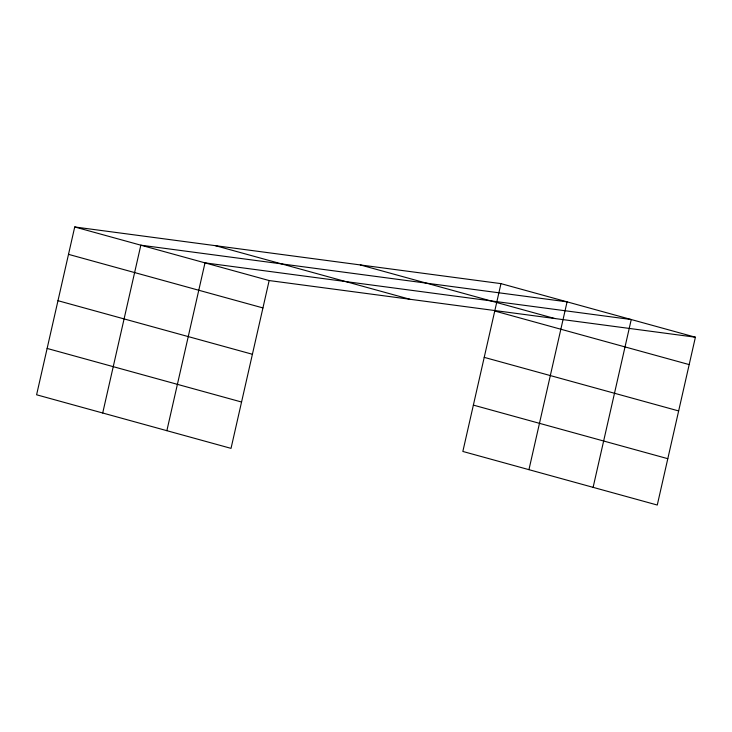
<?xml version="1.0" encoding="UTF-8"?>
<svg xmlns="http://www.w3.org/2000/svg" width="732" height="732" viewBox="0 0 732 732"><rect width="100%" height="100%" fill="white"/><g stroke="black" fill="none" stroke-linecap="round" stroke-linejoin="round"><path stroke-width="1.1" d="M500.972 283.632L74.728 226.966L36.6 394.786L231.028 448.368L269.156 280.548L695.4 337.214L657.272 505.034L462.844 451.452L500.972 283.632L695.4 337.214M102.709 413.004L140.837 245.183L567.071 301.849L528.943 469.669M166.869 430.681L204.997 262.861L631.24 319.536L593.112 487.356M360.309 264.929L554.737 318.512M494.75 311.018L689.178 364.591M215.391 245.668L409.819 299.242M74.728 226.966L269.156 280.548M484.218 357.362L678.646 410.936M68.506 254.352L262.934 307.925M473.366 405.107L667.804 458.69M57.974 300.696L252.412 354.27M47.132 348.441L241.56 402.024"/></g></svg>
